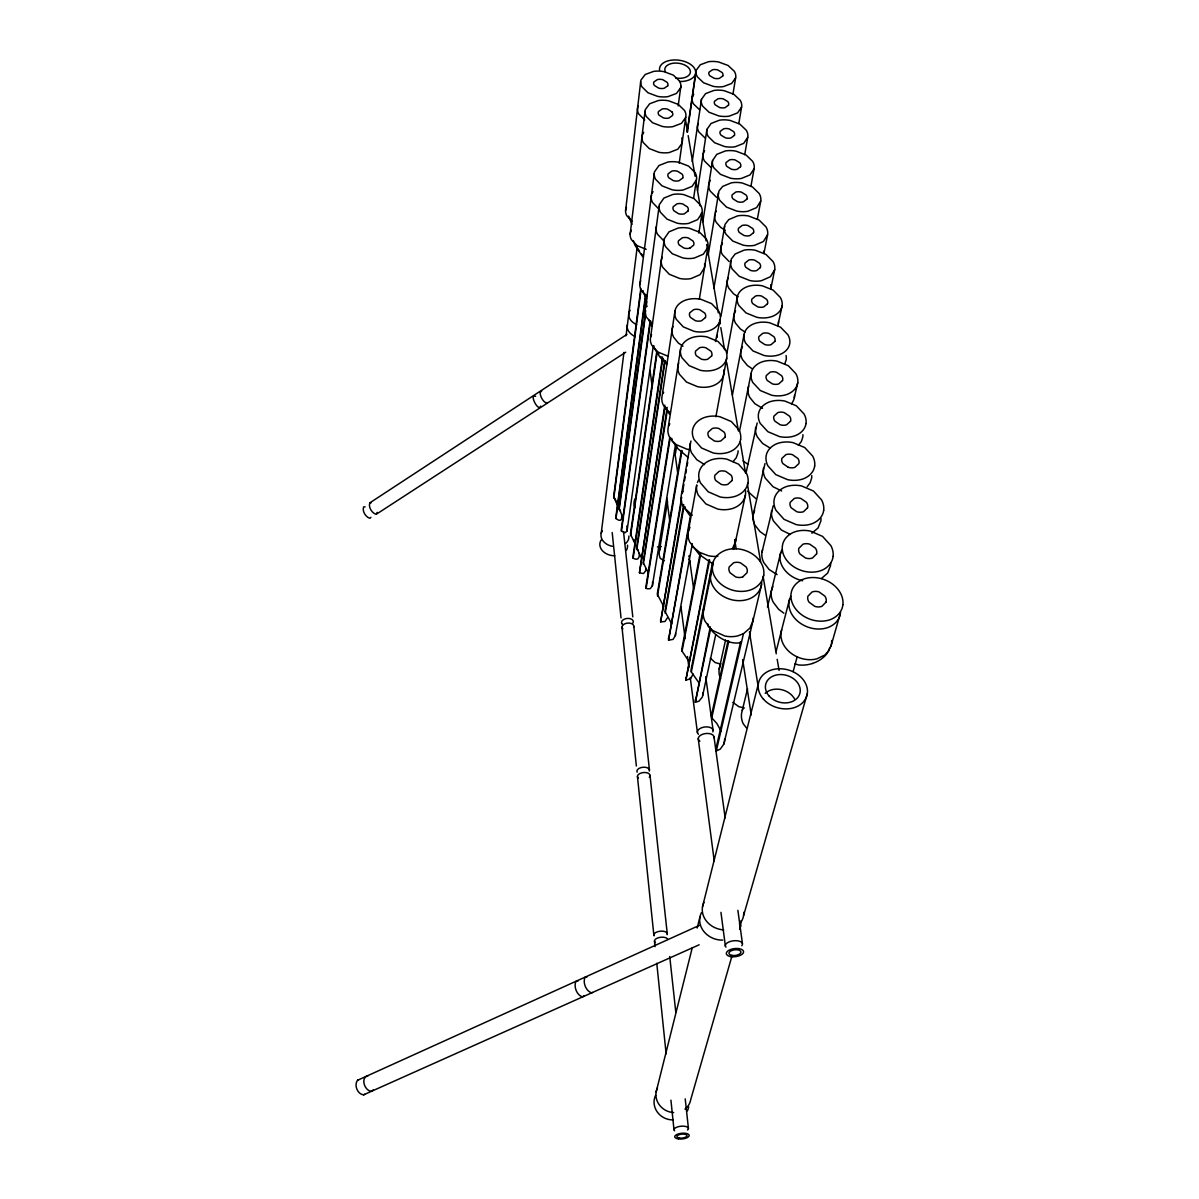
<?xml version="1.0" encoding="UTF-8"?>
<svg xmlns="http://www.w3.org/2000/svg" width="1199" height="1199" viewBox="0 0 1199 1199"><rect width="100%" height="100%" fill="white"/><g stroke="black" fill="none" stroke-linecap="round" stroke-linejoin="round"><path stroke-width="1.5" d="M540.644 406.131C538.366 412.486 528.759 393.377 535.608 396.344M625.593 210.574L640.671 81.742M630.149 234.255L645.032 111.312M601.209 533.33L623.945 352.431M626.028 335.81L637.313 246.065M639.846 284.523L654.219 173.645M618.01 506.727L613.663 496.506L640.821 288.464M613.828 497.96L641.03 289.948M621.622 515.69A18.18 13.519 7.2 0 1 621.442 518.972L620.438 520.306L618.579 520.171L616.001 518.567L615.851 517.069L645.587 294.534M616.001 518.567L645.781 296.063M644.987 311.215L659.075 206.513M623.465 518.627L618.984 508.406L645.676 310.511M646.92 301.264L646.171 306.809L646.801 305.775L646.89 306.539M619.149 509.905L645.632 313.883M678.169 105.947L680.897 86.088M653.32 345.702L627.017 531.037L625.144 532.716L621.442 531.142L621.277 529.598L650.083 321.017M621.442 531.142L650.562 320.733M667.918 356.193L658.011 352.071L651.686 345.057A23.965 16.261 8.4 0 1 650.622 337.069L664.366 238.646L668.982 231.857L678.124 228.065A20.668 13.279 8.2 0 1 689.335 228.245L699.706 232.336L706.481 239.29A25.314 16.306 8.1 0 1 707.845 247.294L699.332 299.21M679.204 163.334L685.723 117.427A23.56 14.118 7.3 0 0 684.539 110.503L678.304 104.433L668.682 100.806A19.229 11.51 7.3 0 0 658.221 100.566L649.663 103.773L645.302 109.619A23.545 14.118 7.4 0 0 646.321 116.543L652.526 122.718L662.253 126.435A19.259 11.555 7.3 0 0 672.864 126.659L681.467 123.362L685.723 117.427M687.162 131.83L695.24 75.597M687.297 132.28L696.199 70.306L700.276 64.761L708.474 61.734A18.719 10.896 8.1 0 1 718.636 61.988L728.063 65.465L734.298 71.266A22.931 13.369 8.1 0 1 735.631 77.845L732.979 94.017M377.22 512.378L376.036 514.281C371.81 513.022 368.228 507.132 369.787 502.891L627.002 334.356M656.662 352.476L630.434 534.05L635.215 544.241M630.614 535.653L657.157 352.251M639.187 553.398A19.604 14.823 7.9 0 1 639.022 557.025L637.943 558.839L635.95 559.259L633.147 558.254L632.952 556.621L662.537 357.017M633.147 558.254L662.762 358.696M692.228 161.565L701.475 99.352L705.582 93.612L713.915 90.45A19.034 11.271 8.3 0 1 724.241 90.704L733.848 94.286L740.203 100.266A23.336 13.833 8.3 0 1 741.582 107.071L738.794 123.587M641.555 558.075L636.609 547.883L664.606 360.944M636.804 549.547L665.115 360.794M715.473 341.52L720.194 319.758A26.303 17.58 8.7 0 0 718.726 311.14L711.636 303.662L700.86 299.3A21.462 14.328 8.8 0 0 689.215 299.151C683.025 300.275 676.506 304.126 675.007 310.646L662.058 396.269A25.044 17.49 9 0 0 663.212 404.857L669.567 414.225M693.666 197.865L696.379 180.03A24.4 15.152 7.6 0 0 695.12 172.596L688.616 166.106L678.634 162.255A19.918 12.35 7.7 0 0 667.813 162.045L658.985 165.522L654.489 171.817A24.4 15.137 7.8 0 0 655.583 179.265L662.043 185.86L672.144 189.802A19.963 12.395 7.7 0 0 683.145 189.997L692.018 186.415L696.379 180.03M697.518 190.671L706.915 129.417L711.082 123.452L719.55 120.17A19.379 11.675 8.5 0 1 730.041 120.41L739.828 124.096L746.303 130.271A23.74 14.313 8.5 0 1 747.741 137.315L744.699 154.746M645.736 569.195A20.128 15.302 8.2 0 1 645.512 571.054L643.488 573.557L639.457 572.897L664.801 405.112M639.457 572.897L665.04 406.836M667.214 407.42L643.129 562.481L648.239 572.657M643.323 564.189L667.169 411.017M702.014 213.047L697.578 219.672L688.556 223.419A20.323 12.859 7.9 0 1 677.36 223.239L667.064 219.162L660.484 212.343A24.849 15.692 8 0 1 659.345 204.624L663.886 198.09L672.879 194.448A20.278 12.799 7.9 0 1 683.895 194.643L694.056 198.614L700.696 205.344A24.849 15.707 7.9 0 1 702.014 213.047L698.852 233.071A24.565 15.722 7.9 0 0 698.642 231.047M715.878 416.742L726.729 358.141A26.828 18.285 9.1 0 0 725.2 349.179L717.961 341.43L706.96 336.904A21.897 14.898 9.1 0 0 695.09 336.799C688.706 337.983 682.126 342.075 680.642 348.774L668.158 427.863A25.614 18.165 9.4 0 0 669.372 436.796L678.124 448.891L688.346 457.598M702.809 221.875L712.566 160.546L716.777 154.356L725.38 150.939A19.724 12.08 8.8 0 1 736.051 151.164L746.018 154.956L752.642 161.34A24.175 14.823 8.7 0 1 754.126 168.639L750.904 186.4M675.517 444.529L652.346 585.861L650.278 588.649L647.715 588.799L646.126 588.334L645.931 586.596L669.731 437.575M646.126 588.334L670.271 437.53M664.351 560.802L660.304 558.404A19.963 15.017 10 0 1 659.39 551.03L667.573 501.347M675.457 453.507L676.671 446.148M708.174 254.937L718.965 191.001L722.682 186.385L731.42 182.818A20.083 12.53 9.1 0 1 742.286 183.012L752.432 186.924L759.192 193.534A24.609 15.362 9 0 1 760.736 201.102L757.333 219.237M681.422 450.509L657.262 594.149L663.856 606.709M657.487 595.993L681.991 450.539M713.87 288.21L725.035 224.378L728.797 219.567L737.685 215.85A20.458 12.979 9.4 0 1 748.746 216.03L759.087 220.061L765.996 226.911A25.074 15.932 9.3 0 1 767.585 234.764L763.943 253.469M690.924 441.022L681.242 495.562A26.843 19.634 10.4 0 0 682.576 505.214L689.5 515.075M667.229 618.055L665.04 621.487L660.619 621.906L681.676 497.18M682.306 493.508L683.895 484.336M684.524 480.679L685.169 477.007M685.798 473.335L686.442 469.663M687.072 466.006L687.701 462.334M660.619 621.906L681.617 500.927M683.7 504.494L664.965 611.4L671.8 623.99M665.205 613.288L683.97 506.428M720.914 316.371L731.33 258.999L735.152 253.993L744.174 250.111A20.848 13.474 9.7 0 1 755.43 250.276L765.981 254.443L773.04 261.532A25.554 16.531 9.7 0 1 774.704 269.685L770.837 288.734A25.284 16.531 9.7 0 0 770.762 284.673M692.033 545.47L675.337 635.59L673.089 639.382L668.517 640.206L690.489 515.36M668.517 640.206L696.754 484.936A28.326 20.578 10.8 0 0 698.238 495.067L705.896 503.925L717.691 509.065A23.171 16.861 10.7 0 0 730.416 509.065C737.415 507.582 744.204 502.486 745.418 495.082A28.341 20.593 10.6 0 0 745.388 490.016M726.924 353.076L737.295 296.962C738.554 290.563 744.909 286.756 750.904 285.692A21.252 13.983 10.1 0 1 762.384 285.827L773.145 290.128L780.354 297.472A26.048 17.161 10.1 0 1 782.078 305.94L777.836 325.648M700.066 553.758L681.811 649.109L682.066 651.162L689.23 661.833M682.066 651.162L700.711 554.028M732.424 394.876L744.084 334.386C745.298 327.807 751.728 323.76 757.918 322.636A21.687 14.538 10.6 0 1 769.593 322.756L780.579 327.207L787.968 334.821A26.573 17.835 10.5 0 1 789.751 343.618C788.687 350.273 782.243 354.454 776.023 355.623A21.732 14.598 10.6 0 1 764.138 355.518L753.017 350.962L745.673 343.199A26.558 17.82 10.7 0 1 744.084 334.386M812.457 663.482L815.785 662.193A26.992 21.507 -15.4 0 0 826.711 653.965L831.027 645.976L840.589 612.539M831.027 645.976L831.566 643.278A29.45 22.586 15.3 0 0 831.656 640.491M693.097 674.018L690.714 678.589L685.813 680.268L708.999 559.723M685.813 680.268L709.673 560.053M712.596 562.406L691.044 669.806L691.328 671.95L698.792 682.606M739.468 431.28L751.129 373.294C752.313 366.534 758.817 362.233 765.187 361.034A22.122 15.107 11.1 0 1 777.102 361.139L788.313 365.725L795.866 373.638A27.112 18.54 11 0 1 797.74 382.781L793.783 399.896L791.58 403.898M691.328 671.95L712.925 564.594M715.668 634.9L702.344 697.069L698.957 701.19L695.315 702.269L710.258 626.807M695.315 702.269L710.587 629.04M746.168 472.301L757.168 422.947M733.908 549.112L745.418 495.082M720.539 678.559A24.594 19.334 13.9 0 1 719.175 669.027L725.56 640.026M764.932 535.114L759.986 531.562L754.785 524.847A27.247 19.918 12.8 0 1 753.107 514.985L765.007 463.533M781.673 629.79L781.089 632.472A29.45 22.556 15.6 0 0 783.037 643.683C787.024 651.671 795.042 657.112 803.645 659.015A24.1 18.48 15.5 0 0 816.729 658.895L824.837 655.014L828.704 650.937L829.888 647.4M790.651 596.323L789.032 601.568A30.08 22.691 15.3 0 0 791.07 612.869C795.192 620.962 803.405 626.418 812.158 628.336A24.609 18.599 15.2 0 0 825.511 628.246C832.106 626.657 838.191 621.951 840.064 615.252M728.063 640.611L711.427 715.473L711.756 717.811L716.867 723.477L721.034 731.045M711.756 717.811L728.827 641.165M781.718 550.086L780.114 555.092A29.376 21.762 14.2 0 0 782.063 565.913C786.109 573.736 794.143 578.922 802.626 580.766M740.637 641.75L715.983 748.506L716.313 750.904L720.254 749.135L723.881 744.039L761.53 584.587A29.645 22.421 12 0 0 761.71 581.845M777.057 574.636L769.084 569.495L763.733 562.511A27.937 20.743 13.6 0 1 761.979 552.229L773.175 505.858M716.313 750.904L743.47 633.686L749.915 628.126L753.017 620.647A28.941 22.256 12.3 0 0 753.212 617.92M747.547 688.661L741.582 713.27A26.348 21.012 15.7 0 0 743.155 723.671L746.348 727.748M723.881 744.039L724.406 741.806A26.573 21.582 13.1 0 0 724.616 739.169M761.53 584.587C760.391 592.456 753.452 598.226 745.973 599.905A24.25 18.345 12.2 0 1 732.679 599.995C724.166 598.136 716.103 592.816 712.251 584.827A29.645 22.391 12.3 0 1 710.647 573.781L712.431 568.671M761.979 552.229L762.564 549.771M797.74 382.781C796.706 389.645 790.186 394.081 783.786 395.325A22.167 15.167 11.1 0 1 771.661 395.25L760.301 390.529L752.792 382.481A27.112 18.525 11.2 0 1 751.129 373.294M719.175 669.027L720.839 663.632M767.45 606.934L780.714 552.529M753.107 514.985L754.651 510.414M656.138 1091.959L692.228 947.869M697.189 928.056L699.886 917.25M702.479 906.909L758.368 683.715M634.796 499.054L634.211 501.347A18.045 13.294 8.7 0 0 634.96 507.851M659.39 551.03L659.99 548.647M776.083 651.537L789.631 598.871M782.078 305.94C780.984 312.414 774.599 316.356 768.559 317.45A21.297 14.043 10.2 0 1 756.899 317.33L746.003 312.909L738.824 305.445A26.048 17.146 10.2 0 1 737.295 296.962M748.701 386.093L748.116 388.266A26.873 18.51 11.3 0 0 749.765 397.424L754.875 403.688L762.519 408.334M774.704 269.685L770.447 276.714L761.38 280.731A20.893 13.534 9.8 0 1 749.945 280.581L739.258 276.31L732.244 269.101A25.539 16.516 9.8 0 1 730.761 260.932M793.139 671.575L797.14 656.872M767.585 234.764L763.388 241.524L754.471 245.36A20.503 13.039 9.4 0 1 743.245 245.196L732.769 241.059L725.905 234.105A25.059 15.917 9.5 0 1 724.466 226.236M726.729 358.141C725.41 364.946 718.801 369.172 712.386 370.401A21.942 14.958 9.2 0 1 700.321 370.311L689.17 365.665L681.976 357.767A26.828 18.255 9.3 0 1 680.642 348.774M731.9 956.262L690.774 1099.468A17.835 16.486 27.7 0 1 684.944 1109.165M739.603 929.405L740.637 925.823M743.59 915.541L807.317 693.592M760.736 201.102L756.584 207.622L747.816 211.294A20.128 12.575 9.1 0 1 736.786 211.114L726.504 207.097L719.79 200.383A24.609 15.347 9.1 0 1 718.411 192.799M720.194 319.758C718.845 326.368 712.311 330.354 706.076 331.509A21.522 14.388 8.8 0 1 694.236 331.389L683.325 326.907L676.281 319.294A26.303 17.565 8.9 0 1 675.007 310.646M727.928 278.123L727.373 280.056A25.284 16.516 9.9 0 0 728.812 288.21L733.578 293.815L738.149 296.812M754.126 168.639L750.019 174.919L741.387 178.441A19.769 12.14 8.8 0 1 730.551 178.231L720.464 174.35L713.885 167.86A24.16 14.823 8.9 0 1 712.566 160.546M747.741 137.315L743.695 143.37L735.197 146.743A19.409 11.72 8.6 0 1 724.541 146.518L714.649 142.756L708.204 136.476A23.74 14.313 8.6 0 1 706.915 129.417M678.709 363.072L678.049 365.2A26.573 18.24 9.3 0 0 679.353 374.163L686.472 382.046L697.518 386.678A21.732 14.943 9.2 0 0 709.463 386.752C715.848 385.523 722.398 381.267 723.701 374.493A26.573 18.27 9.1 0 0 723.731 370.011M707.845 247.294L703.363 254.188L694.176 258.1A20.713 13.339 8.2 0 1 682.786 257.935L672.279 253.738L665.55 246.664A25.314 16.291 8.3 0 1 664.366 238.646M741.582 107.071L737.58 112.901L729.217 116.153A19.079 11.316 8.3 0 1 718.741 115.913L709.029 112.241L702.704 106.171A23.321 13.818 8.4 0 1 701.475 99.352M672.954 326.413L672.309 328.451A26.033 17.55 8.9 0 0 673.568 337.084L678.319 343.004L682.965 346.166M735.631 77.845L731.675 83.465L723.432 86.583A18.749 10.941 8.1 0 1 713.135 86.328L703.588 82.776L697.398 76.901A22.931 13.354 8.2 0 1 696.199 70.306M650.607 337.069L651.567 334.551M662.133 257.305L661.488 259.209A25.029 16.291 8.3 0 0 662.657 267.212L669.297 274.271L679.668 278.468A20.473 13.339 8.2 0 0 690.954 278.603L700.036 274.691L704.487 267.782A25.044 16.306 8.1 0 0 704.547 263.795M698.193 123.482L697.653 125.101A23.021 13.848 8.4 0 0 698.852 131.935L705.072 138.005M640.701 280.926L640.101 282.679A22.991 15.182 7.8 0 0 641.09 290.128L647.13 296.693M626.433 207.322L625.848 208.911A21.672 13.759 7.2 0 0 626.717 215.655L632.368 221.62M742.241 710.452L743.29 707.65M638.348 105.662L637.748 107.251A22.841 13.669 7.2 0 0 638.722 113.965L644.702 119.945M772.875 586.356L771.287 591.332A28.671 21.612 14.5 0 0 773.145 602.063L778.661 609.362L783.891 613.199M704.427 606.544L703.363 610.036A28.941 22.226 12.5 0 0 704.892 620.992L712.521 631.513A27.187 17.386 40.6 0 0 723.941 639.846L727.059 641.18A27.502 17.595 40.6 0 0 738.899 642.919L741.372 641.915M784.745 364.016L786.169 359.925A26.318 17.82 10.6 0 0 786.064 355.518M689.965 527.215L688.256 531.861A27.502 20.443 11 0 0 689.65 541.918L699.242 554.478L710.422 562.286A28.461 16.336 44.4 0 0 713.33 563.515M697.428 482.523L698.507 480.244M682.92 491.095L681.886 493.269M742.451 346.691L740.922 350.752A26.318 17.805 10.7 0 0 742.496 359.55L747.487 365.59L752.268 368.797M547.523 402.594C543.926 404.812 537.302 392.103 541.663 391.159M735.527 310.796L734.013 314.708A25.779 17.146 10.3 0 0 735.527 323.175L740.397 328.991L745.059 332.093M668.802 425.75L669.806 423.742M663.047 393.527L663.676 392.298M722.457 243.097L720.974 246.709A24.789 15.932 9.5 0 0 722.368 254.578L729.142 261.532M715.368 212.822L716.283 211.129M710.333 180.33L708.879 183.687A23.875 14.838 8.9 0 0 710.183 191.016L716.672 197.49M704.592 150.624L703.169 153.862A23.44 14.328 8.6 0 0 704.413 160.936L710.767 167.216M652.091 193.309L653.05 191.645M631.318 230.343L630.419 232.546A22.092 14.208 7.4 0 0 631.318 239.515L637.089 245.66L646.201 249.302M693.726 94.301L692.318 97.314A22.616 13.399 8.2 0 0 693.487 103.923L699.587 109.813M643.713 132.31L642.169 135.472A23.246 14.148 7.4 0 0 643.159 142.426L649.273 148.601L658.88 152.303A19.004 11.585 7.3 0 0 669.357 152.513L677.84 149.186L682.066 143.236A23.246 14.148 7.3 0 0 681.706 138.035M370.911 517.369L369.862 518.298C365.635 517.069 362.023 511.164 363.612 506.937L365.096 506.802M732.469 548.662L735.467 541.813A27.502 20.458 10.8 0 0 735.676 539.325M584.048 995.605L582.534 996.954C576.809 995.245 573.362 986.522 576.045 981.262L578.008 981.022M373.324 1089.861L371.45 1091.315C365.215 1091.045 360.734 1079.729 366.444 1076.252L367.688 1076.297M699.257 925.418L357.572 1080.269C353.78 1084.96 357.512 1094.372 363.612 1094.822L699.167 944.797M807.152 486.764L810.164 482.762L811.633 478.116A28.057 20.053 12.3 0 0 811.753 475.658M798.354 445.354L801.337 441.517L802.79 437.065A27.457 19.274 11.7 0 0 802.91 434.697M733.084 461.645L736.246 457.733L737.865 453.192A27.727 19.769 10 0 0 738.074 450.779M376.681 514.011L625.713 352.206M821.36 578.562L827.655 573.092L830.517 565.718A29.376 21.777 14 0 0 830.607 563.035M811.858 533.225L818.048 528.01L820.865 520.966A28.701 20.893 13.1 0 0 820.97 518.388M592.516 992.472L591.632 992.877C585.936 991.123 582.489 982.431 585.127 977.14L587.075 976.915M743.47 633.686L737.76 635.89A23.68 18.21 12.4 0 1 724.781 635.995L712.731 630.509L708.129 626.103L707.755 623.87M363.612 1094.822L364.676 1094.327M742.721 576.914L747.007 572.747A10.611 7.988 12.1 0 0 746.063 566.917L740.457 562.826A8.738 6.58 12.1 0 0 733.488 562.856L729.187 566.977A10.611 7.973 12.2 0 0 730.101 572.822L735.706 576.944A8.753 6.58 12.1 0 0 742.721 576.914M357.572 1080.269L358.636 1079.789M369.787 502.891L371.27 502.756M689.89 248.118L693.636 245.181A9.007 5.8 8.2 0 0 692.947 240.969L688.256 237.927A7.419 4.781 8.2 0 0 682.291 237.837L678.544 240.744A9.007 5.8 8.2 0 0 679.204 244.971L683.91 248.028A7.434 4.781 8.2 0 0 689.89 248.118M695.03 700.081L695.915 699.901M661.338 546.564L657.427 546.909M685.543 678.154L686.413 678.064M668.278 638.258L669.087 638.288M660.394 620.033L661.174 620.138M744.414 707.98L738.959 706.736L732.829 702.374M719.82 663.871L715.114 662.537L710.303 658.146M788.283 467.325L782.902 463.593A10.057 7.134 12.4 0 1 781.913 458.348L785.87 454.661A8.288 5.875 12.3 0 1 792.449 454.676L797.83 458.378A10.057 7.134 12.3 0 1 798.849 463.623L794.907 467.34A8.288 5.89 12.4 0 1 788.283 467.325M781.643 490.961L773.025 486.734L765.217 478.056A28.057 20.038 12.5 0 1 763.433 468.12M790.291 534.439L781.463 530.063L773.46 521.01A28.701 20.863 13.3 0 1 771.601 510.654M770.387 448.231L762.564 443.405L757.318 436.886A27.442 19.244 11.8 0 1 755.625 427.354M704.577 464.613L696.784 459.697L691.673 453.057A27.712 19.754 10.2 0 1 690.264 443.33M725.095 230.223L720.704 227.42L716.163 222.205A24.325 15.362 9.2 0 1 714.814 214.606M747.726 464.223L743.035 460.926M756.134 498.829L747.606 491.245M692.288 515.27L685.363 508.751M658.91 209.106L652.541 202.511A24.1 15.152 7.8 0 1 651.477 195.062M664.006 241.074L657.502 234.255A24.565 15.707 8 0 1 656.393 226.536M652.451 323.805L646.276 317.016A23.47 15.707 8.1 0 1 645.257 309.312M669.866 412.381L665.925 408.889L665.64 407.135M666.944 363.252L660.679 356.508M666.689 364.331L659.735 356.867L654.129 347.995M692.692 546.639L699.631 552.379L708.489 555.766A22.496 16.741 10.9 0 0 717.856 556.246M671.905 111.837L667.573 109.169A6.909 4.137 7.3 0 0 662.013 109.049L658.491 111.537A8.378 5.021 7.3 0 0 659.06 115.194L663.407 117.877A6.909 4.137 7.3 0 0 668.982 118.012L672.504 115.494A8.378 5.021 7.3 0 0 671.905 111.837M641.255 253.663L643.159 256.166M642.694 256.721L635.11 245.495L633.327 240.669M657.172 351.652L658.836 354.08M652.136 326.053L648.659 319.863M636.609 547.883L638.378 550.566M637.808 248.553L639.457 251.101M646.801 299.061L643.413 292.886M632.038 224.363L628.576 216.105M618.984 508.406L620.587 511.209M613.663 496.506L616.661 502.171M635.005 243.607L636.309 246.035M633.716 539.52L635.125 542.248M629.265 217.439L630.329 219.732M795.012 663.841L798.459 664.935A26.992 21.507 -15.4 0 0 812.412 663.497M685.348 118.986L687.552 131.905M688.166 135.592L695.075 176.223M696.019 181.753L700.096 205.763M701.355 213.137L706.061 240.834M706.691 244.536L718.306 312.849M719.55 320.223L720.179 323.925M720.809 327.612L724.571 349.763M726.774 362.697L738.359 430.861M740.248 441.921L745.568 473.245M747.442 484.291L760.601 561.687M763.104 576.419L776.263 653.815M777.192 659.33L779.08 670.391M692.183 543.567L692.348 544.586M685.034 506.787L685.199 507.776M671.71 438.249L672.159 440.977L676.191 444.604L686.817 449.145A20.953 14.868 9.4 0 0 689.74 449.61M653.74 345.567L653.995 347.185M643.054 290.608L643.293 292.121M734.687 539.64L736.171 548.872M749.435 631.888L758.263 687.237M742.676 659.585L751.248 714.964M674.542 450.18L677.585 472.241M689.755 560.652L693.562 588.289M705.731 676.716L713.075 730.146M713.975 736.681L725.17 817.958M737.88 910.326L742.451 943.568M650.053 370.446L652.316 387.742M666.734 498.02L669.701 520.711M680.972 606.784L685.154 638.722M687.477 656.557L688.93 667.603M690.219 677.42L697.443 732.694M698.223 738.659L714.259 861.182M720.959 912.364L725.38 946.161M623.51 531.532L632.802 616.9M633.806 626.193L649.468 770.178M650.038 775.468L667.273 933.826M669.731 956.517L675.771 1011.986M685.214 1098.884L688.436 1128.469M612.194 532.536L621.037 617.935M621.996 627.242L636.354 766.011M637.448 776.577L653.845 935.025M654.459 941.065L655.044 946.625M656.767 963.262L666.134 1053.921M670.93 1100.157L673.988 1129.758M778.496 321.527A25.793 17.161 10.1 0 1 778.361 323.625M763.553 251.25A24.789 15.947 9.4 0 1 763.763 253.229M794.442 395.43A26.873 18.525 11.1 0 1 794.308 397.693M675.562 633.462A22.541 17.61 9.8 0 1 675.337 635.59M717.257 335.375A26.048 17.565 8.7 0 1 717.032 337.504M703.064 692.722A24.789 19.813 11.5 0 1 702.839 695.135M652.496 581.995A20.683 15.827 8.5 0 1 652.346 585.861M626.852 525.926A18.629 13.923 7.4 0 1 627.017 531.037M674.587 1130.807A7.254 2.878 -5.7 0 1 681.587 1126.176A7.254 2.878 -5.7 0 1 687.507 1129.998M655.448 942.594A6.759 3.237 -5.8 0 1 658.895 937.588A6.759 3.237 -5.8 0 1 667.843 939.461M654.114 935.834A6.744 3.237 -5.8 0 1 660.394 931.173A6.744 3.237 -5.8 0 1 667.079 934.68M637.164 772.156A6.31 3.477 -5.9 0 1 642.994 767.24A6.31 3.477 -5.9 0 1 649.303 771.092M638.393 778.241A6.325 3.462 -5.9 0 1 639.547 773.715A6.325 3.462 -5.9 0 1 647.655 772.995A6.325 3.462 -5.9 0 1 649.288 777.267M621.771 623.495A5.92 3.627 -6 0 1 627.961 618.384A5.92 3.627 -6 0 1 632.622 623.42M622.866 624.679A5.92 3.627 -6 0 1 622.056 623.93M622.895 628.98A5.935 3.627 -6 0 1 626.912 623.18A5.935 3.627 -6 0 1 633.657 627.152M725.95 947.15A8.648 4.092 -6.8 0 1 733.983 940.735A8.648 4.092 -6.8 0 1 741.821 945.726M699.886 741.237A7.958 4.466 -7.2 0 1 704.068 733.803A7.958 4.466 -7.2 0 1 713.975 737.85M698.447 734.268A7.928 4.466 -7.2 0 1 704.203 727.044A7.928 4.466 -7.2 0 1 712.88 731.915M688.811 559.004A7.359 4.676 -7.6 0 1 689.305 563.11M689.05 555.662A7.344 4.691 -7.7 0 1 688.826 556.906M659.585 70.216A18.195 10.626 7.4 0 1 675.831 59.95A18.195 10.626 7.4 0 1 695.6 71.206A18.195 10.626 7.4 0 1 679.458 81.517M627.527 545.14A13.938 10.491 7.6 0 1 626.253 550.446M614.802 555.796A13.938 10.491 7.6 0 1 602.243 550.521A13.938 10.491 7.6 0 1 601.194 539.94M636.639 324.644A15.992 10.731 7.5 0 1 630.179 310.241M635.08 336.529A15.887 10.731 7.5 0 1 627.422 324.734M628.846 536.013A14.013 10.506 7.6 0 1 625.593 543.537M612.389 546.324A14.013 10.506 7.6 0 1 602.348 530.782M665.625 72.33A12.874 7.509 7.4 0 1 675.232 63.067A12.874 7.509 7.4 0 1 690.399 71.7A12.874 7.509 7.4 0 1 675.562 77.98M673.209 1119.866A17.7 16.411 28.3 0 1 657.292 1112.013A17.7 16.411 28.3 0 1 655.628 1095.257M688.676 1106.797A17.7 16.411 28.3 0 1 687.387 1110.903M743.77 912.334A21.057 18.21 19.3 0 1 739.408 924.024M723.656 929.854A21.057 18.21 19.3 0 1 703.993 902.412M722.667 940.106A20.878 18.12 19.5 0 1 703.693 931.278A20.878 18.12 19.5 0 1 701.385 912.769M740.667 921.027A20.878 18.12 19.5 0 1 739.828 928.895M673.688 1112.582A17.835 16.486 27.7 0 1 657.487 1087.868M765.202 693.367A17.505 13.833 15.8 0 1 794.772 699.347M842.912 604.641C842.118 612.599 835.298 618.669 827.775 620.378A24.744 18.629 15.1 0 1 814.346 620.468C805.548 618.534 797.29 613.079 793.124 604.955A30.245 22.736 15.2 0 1 791.07 593.64C792.059 585.801 798.894 579.926 806.342 578.278A24.669 18.54 15 0 1 819.531 578.218C828.209 580.106 836.362 585.427 840.619 593.37A30.245 22.766 15 0 1 842.912 604.641M833.095 556.441C832.256 564.144 825.482 569.84 818.213 571.428A24.175 17.85 14.1 0 1 805.069 571.488C796.541 569.63 788.447 564.459 784.356 556.591A29.555 21.792 14.1 0 1 782.392 545.77C783.427 538.156 790.201 532.641 797.41 531.112A24.115 17.775 14 0 1 810.329 531.082L822.559 536.388L830.892 545.635A29.555 21.822 13.9 0 1 833.095 556.441M823.698 510.264C822.799 517.743 816.084 523.094 809.055 524.592A23.635 17.131 13.2 0 1 796.181 524.607L784.041 519.347L775.963 510.294A28.896 20.908 13.2 0 1 774.089 499.908C775.154 492.534 781.868 487.349 788.852 485.925A23.575 17.041 13.1 0 1 801.502 485.925L813.462 491.035L821.585 499.923A28.896 20.923 13 0 1 823.698 510.264M814.676 466.006C813.746 473.26 807.092 478.296 800.273 479.705A23.126 16.441 12.4 0 1 787.668 479.69L775.798 474.624L767.915 465.916A28.266 20.068 12.5 0 1 766.116 455.965C767.225 448.801 773.88 443.93 780.639 442.581A23.066 16.366 12.3 0 1 793.034 442.626L804.724 447.542L812.667 456.085A28.266 20.083 12.3 0 1 814.676 466.006M806.028 423.547C805.054 430.606 798.474 435.342 791.865 436.646A22.631 15.782 11.7 0 1 779.5 436.601L767.9 431.715L760.196 423.337A27.667 19.274 11.8 0 1 758.472 413.79C759.626 406.836 766.191 402.25 772.756 400.991A22.586 15.722 11.7 0 1 784.91 401.066L796.361 405.817L804.094 414.03A27.682 19.289 11.6 0 1 806.028 423.547M763.718 575.295C762.579 583.194 755.595 588.964 748.086 590.642A24.4 18.375 12.2 0 1 734.717 590.717C726.159 588.844 718.036 583.538 714.154 575.505A29.825 22.421 12.2 0 1 712.521 564.444C713.84 556.651 720.839 551.075 728.273 549.457A24.34 18.285 12.1 0 1 741.402 549.427C749.855 551.255 757.858 556.426 761.845 564.264A29.84 22.451 12 0 1 763.718 575.295M747.996 482.957C746.782 490.391 739.933 495.487 732.904 496.956A23.351 16.891 10.7 0 1 720.074 496.956L708.189 491.785L700.471 482.912A28.551 20.608 10.8 0 1 698.972 472.751C700.351 465.437 707.2 460.506 714.169 459.082A23.291 16.801 10.6 0 1 726.759 459.112L738.494 464.133L746.273 472.841A28.551 20.638 10.6 0 1 747.996 482.957M740.607 439.643C739.363 446.852 732.589 451.648 725.77 453.012A22.856 16.201 10.1 0 1 713.225 452.982L701.58 448.006L694.041 439.478A27.952 19.784 10.2 0 1 692.602 429.737C694.026 422.633 700.786 417.986 707.545 416.667A22.811 16.127 10.1 0 1 719.895 416.727L731.36 421.553L738.959 429.931A27.952 19.798 10 0 1 740.607 439.643M680.672 87.737L676.461 93.447L668.008 96.624A18.929 11.166 7.2 0 1 657.562 96.37L648 92.773L641.93 86.793A23.156 13.639 7.2 0 1 640.94 80.093L645.242 74.473L653.665 71.385A18.899 11.121 7.1 0 1 663.946 71.64L673.403 75.162L679.518 81.052A23.156 13.639 7.1 0 1 680.657 87.737M826.036 602.078L821.885 606.334A8.873 6.669 15.1 0 1 814.825 606.379L809.04 602.168A10.761 8.093 15.1 0 1 807.916 596.203L812.083 591.976A8.858 6.669 15.1 0 1 819.082 591.931L824.867 596.113A10.761 8.093 15 0 1 826.036 602.078M816.579 553.923L812.502 558A8.663 6.4 14 0 1 805.593 558.03L799.943 553.983A10.506 7.749 14.1 0 1 798.879 548.258L802.97 544.226A8.663 6.385 14 0 1 809.82 544.211L815.455 548.213A10.506 7.749 14 0 1 816.579 553.923M807.526 507.821L803.51 511.703A8.483 6.145 13.1 0 1 796.75 511.718L791.235 507.821A10.281 7.434 13.2 0 1 790.216 502.351L794.233 498.499A8.468 6.13 13.1 0 1 800.947 498.499L806.462 502.351A10.281 7.434 13.1 0 1 807.526 507.821M790.531 421.224L786.649 424.776A8.123 5.665 11.7 0 1 780.159 424.761L774.884 421.149A9.847 6.849 11.7 0 1 773.94 416.113L777.836 412.591A8.108 5.65 11.7 0 1 784.296 412.621L789.541 416.188A9.847 6.864 11.7 0 1 790.531 421.224M782.542 380.518L778.721 383.92A7.958 5.44 11.1 0 1 772.351 383.875L767.21 380.413A9.637 6.595 11.1 0 1 766.296 375.572L770.118 372.185A7.943 5.425 11.1 0 1 776.457 372.245L781.598 375.677A9.637 6.595 11.1 0 1 782.542 380.518M731.99 480.544L727.853 484.336A8.378 6.055 10.7 0 1 721.124 484.336L715.773 480.529A10.147 7.329 10.7 0 1 714.934 475.164L719.085 471.402A8.363 6.04 10.6 0 1 725.77 471.417L731.12 475.194A10.147 7.329 10.6 0 1 731.99 480.544M774.869 341.4L771.092 344.653A7.794 5.231 10.6 0 1 764.857 344.593L759.821 341.25A9.442 6.34 10.6 0 1 758.937 336.604L762.714 333.367A7.794 5.231 10.6 0 1 768.919 333.427L773.954 336.739A9.442 6.34 10.6 0 1 774.854 341.4M724.93 437.29L720.869 440.917A8.198 5.815 10.1 0 1 714.274 440.902L709.044 437.23A9.937 7.029 10.1 0 1 708.249 432.09L712.326 428.493A8.198 5.8 10.1 0 1 718.875 428.508L724.106 432.15A9.937 7.044 10.1 0 1 724.93 437.29M767.48 303.767L763.778 306.899A7.644 5.036 10.2 0 1 757.648 306.824L752.717 303.602A9.262 6.1 10.2 0 1 751.878 299.121L755.58 296.018A7.629 5.021 10.1 0 1 761.68 296.093L766.596 299.3A9.262 6.1 10.1 0 1 767.48 303.767M760.361 267.557L756.719 270.554A7.494 4.856 9.8 0 1 750.709 270.479L745.883 267.362A9.082 5.875 9.8 0 1 745.074 263.046L748.716 260.078A7.494 4.841 9.7 0 1 754.696 260.153L759.522 263.255A9.082 5.875 9.7 0 1 760.361 267.557M711.681 355.893L707.74 359.22A7.868 5.366 9.2 0 1 701.4 359.175L696.394 355.758A9.547 6.49 9.2 0 1 695.66 351.022L699.602 347.725A7.868 5.351 9.2 0 1 705.911 347.785L710.902 351.157A9.547 6.505 9.1 0 1 711.666 355.893M753.527 232.681L749.93 235.574A7.359 4.676 9.4 0 1 744.024 235.469L739.288 232.456A8.918 5.665 9.4 0 1 738.509 228.305L742.106 225.457A7.344 4.661 9.4 0 1 747.981 225.547L752.702 228.529A8.918 5.665 9.4 0 1 753.527 232.681M705.432 317.57L701.565 320.747A7.719 5.156 8.8 0 1 695.345 320.688L690.444 317.405A9.352 6.25 8.8 0 1 689.74 312.849L693.607 309.687A7.719 5.156 8.8 0 1 699.796 309.747L704.682 313.014A9.352 6.25 8.8 0 1 705.432 317.57M746.932 199.079L743.38 201.837A7.224 4.511 9.1 0 1 737.58 201.747L732.949 198.824A8.753 5.455 9.1 0 1 732.199 194.823L735.736 192.08A7.209 4.496 9.1 0 1 741.507 192.185L746.138 195.077A8.753 5.47 9.1 0 1 746.917 199.079M740.562 166.661L737.07 169.314A7.089 4.346 8.8 0 1 731.375 169.209L726.834 166.391A8.588 5.276 8.8 0 1 726.099 162.524L729.591 159.887A7.089 4.346 8.8 0 1 735.272 159.992L739.798 162.794A8.588 5.276 8.8 0 1 740.562 166.661M734.417 135.367L730.985 137.93A6.969 4.196 8.5 0 1 725.38 137.81L720.929 135.082A8.438 5.096 8.6 0 1 720.224 131.35L723.671 128.818A6.954 4.196 8.5 0 1 729.232 128.937L733.683 131.65A8.438 5.096 8.5 0 1 734.417 135.367M688.061 210.979L684.374 213.812A7.284 4.616 7.9 0 1 678.499 213.707L673.883 210.739A8.843 5.59 7.9 0 1 673.253 206.678L676.955 203.875A7.284 4.601 7.9 0 1 682.801 203.98L687.402 206.917A8.843 5.59 7.9 0 1 688.061 210.979M728.497 105.167L725.095 107.625A6.849 4.062 8.3 0 1 719.595 107.505L715.218 104.853A8.303 4.916 8.3 0 1 714.544 101.256L717.931 98.813A6.834 4.047 8.3 0 1 723.417 98.932L727.778 101.57A8.303 4.916 8.3 0 1 728.482 105.167M682.696 178.007L679.069 180.719A7.164 4.451 7.7 0 1 673.283 180.614L668.772 177.752A8.678 5.381 7.7 0 1 668.158 173.825L671.8 171.127A7.149 4.436 7.7 0 1 677.54 171.247L682.051 174.095A8.678 5.381 7.7 0 1 682.696 178.007M722.757 75.972L719.415 78.355A6.729 3.927 8.1 0 1 714.005 78.22L709.718 75.657A8.153 4.751 8.1 0 1 709.059 72.165L712.401 69.812A6.729 3.912 8.1 0 1 717.796 69.947L722.083 72.495A8.153 4.751 8.1 0 1 722.757 75.972M667.678 85.848L664.201 88.261A6.789 4.002 7.2 0 1 658.716 88.126L654.444 85.519A8.228 4.856 7.2 0 1 653.905 81.982L657.382 79.584A6.789 4.002 7.1 0 1 662.837 79.719L667.094 82.311A8.228 4.856 7.1 0 1 667.678 85.848M678.394 1138.915A7.269 2.863 -5.7 0 0 689.2 1135.468A7.269 2.863 -5.7 0 0 678.259 1133.939A7.269 2.863 -5.7 0 0 678.394 1138.915M679.473 1138.076A5.081 2.008 -5.7 0 0 687.012 1135.663A5.081 2.008 -5.7 0 0 679.368 1134.599A5.081 2.008 -5.7 0 0 679.473 1138.076M730.551 956.562A8.678 4.062 -6.8 0 0 743.59 951.886A8.678 4.062 -6.8 0 0 730.731 949.458A8.678 4.062 -6.8 0 0 730.551 956.562M731.885 955.393A6.07 2.848 -6.8 0 0 740.997 952.111A6.07 2.848 -6.8 0 0 732.004 950.417A6.07 2.848 -6.8 0 0 731.885 955.393M763.508 699.242A25.014 19.649 15.6 0 0 805.758 698.492A25.014 19.649 15.6 0 0 779.2 668.742A25.014 19.649 15.6 0 0 763.508 699.242M769.144 696.079A17.685 13.893 15.6 0 0 799.014 695.6A17.685 13.893 15.6 0 0 780.309 674.542A17.685 13.893 15.6 0 0 769.144 696.079"/></g></svg>
